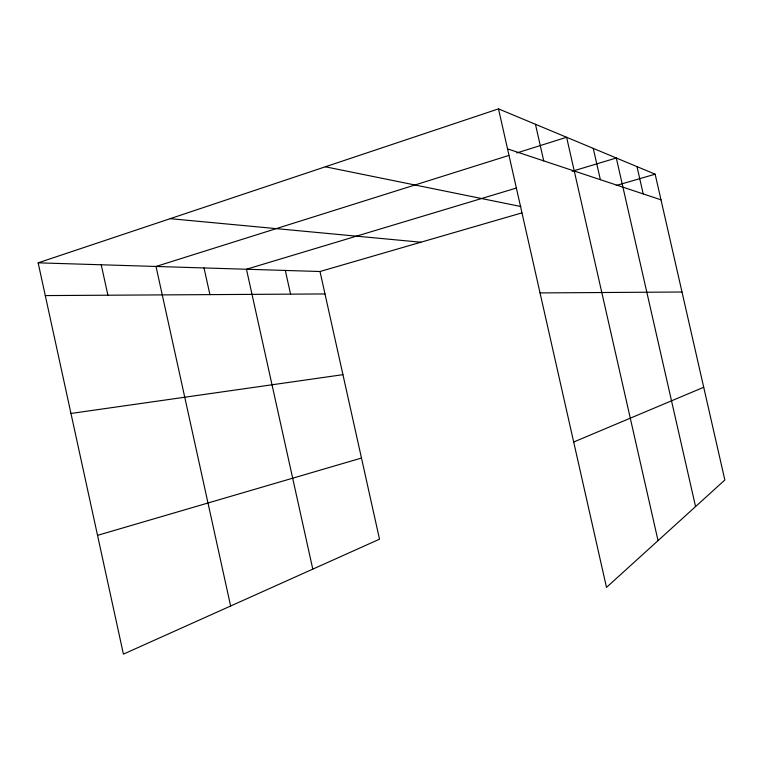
<?xml version="1.0" encoding="UTF-8"?>
<svg xmlns="http://www.w3.org/2000/svg" width="763" height="763" viewBox="0 0 763 763"><rect width="100%" height="100%" fill="white"/><g stroke="black" fill="none" stroke-linecap="round" stroke-linejoin="round"><path stroke-width="1.14" d="M573.69 442.015L703.715 387.27M38.15 262.834L320.002 271.514L379.516 539.183L123.415 654.129L38.15 262.834L498.506 108.871L655.15 174.193L724.85 480.003L606.499 587.396L498.506 108.871M508.873 155.442L156.014 266.459L230.626 606.013M516.799 152.953L566.613 137.273L658.04 540.624M516.627 187.975L246.459 269.244L312.792 569.131M572.097 171.293L616.304 157.998L695.56 506.584M97.54 535.359L361.471 458.048M320.002 271.514L521.873 212.896M616.256 185.485L655.15 174.193M70.969 413.46L342.94 374.671M540.042 292.916L681.998 292.01M45.284 295.577L324.99 293.946M170.225 218.666L420.899 242.214M325.334 166.782L520.881 206.515M507.529 148.861L660.987 199.82M636.991 166.62L643.199 193.907M593.261 148.384L600.367 179.686M535.454 124.283L543.733 160.888M285.314 270.445L290.569 294.146M204.026 267.937L209.911 294.623M101.231 264.78L107.898 295.214"/></g></svg>
